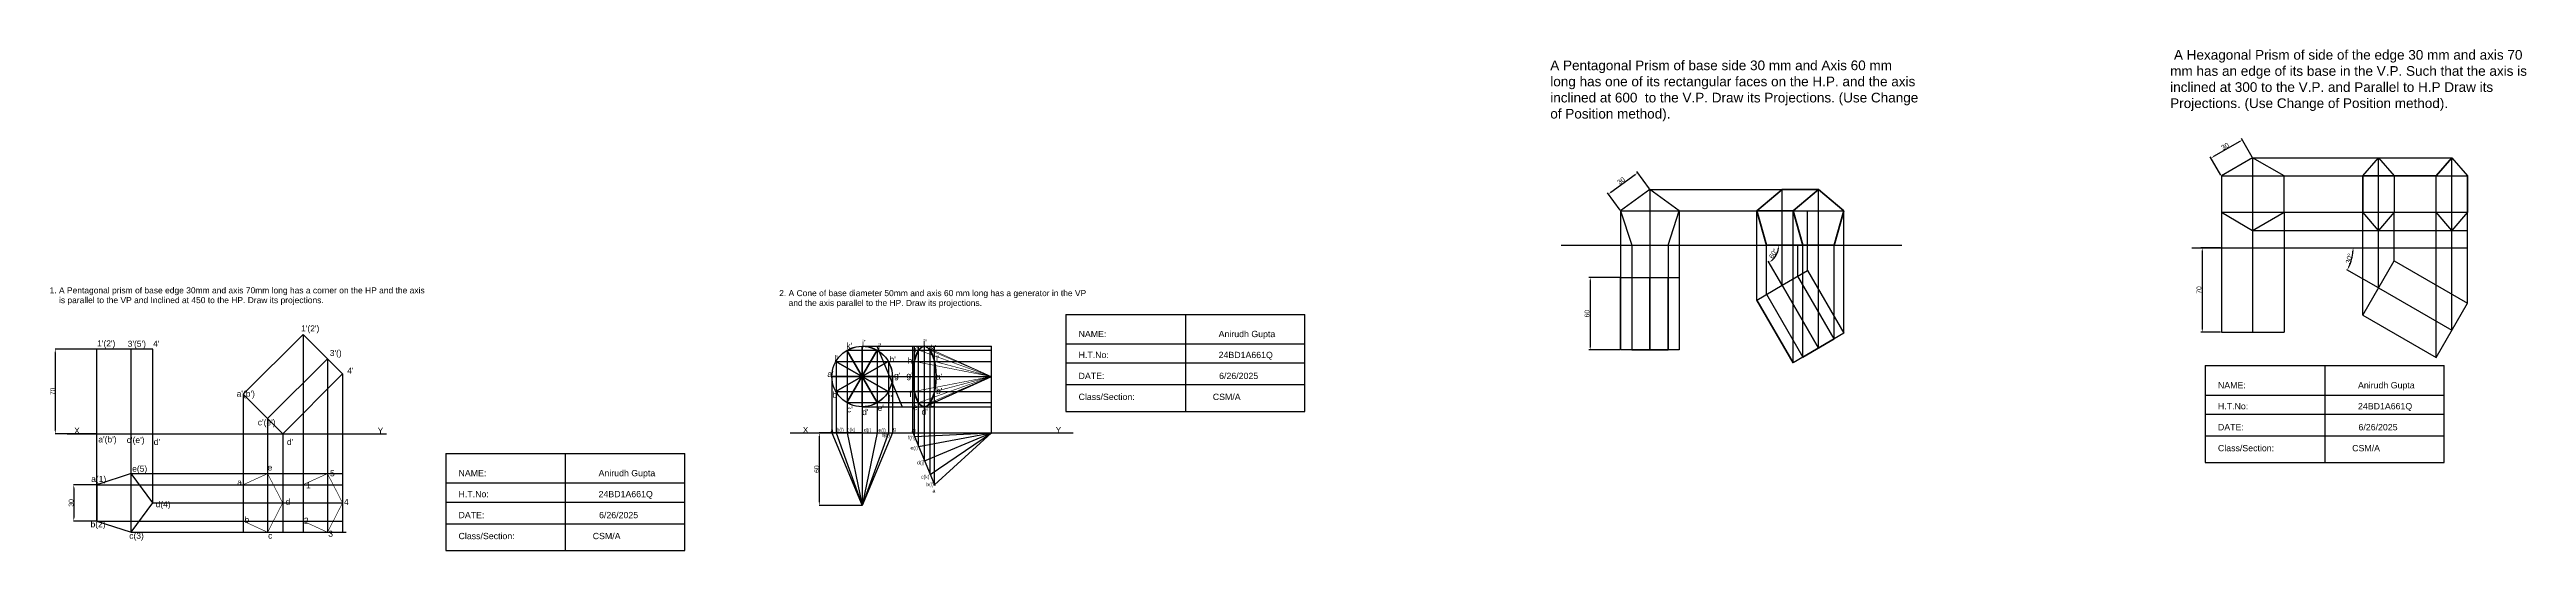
# Model space of a CAD drawing. Header units: millimetres. Extents: x 101 to 4033, y 95 to 509.
# Drawn here: x 101 to 2150, y 95 to 509 of the extents above; entities that cross this region are included whole.
import ezdxf

# ---------------------------------------------------------------- set-up
doc = ezdxf.new("R2010")
doc.units = ezdxf.units.MM
doc.header["$MEASUREMENT"] = 0
doc.styles.get("Standard").update_dxf_attribs({"font": 'arial.ttf'})
doc.dimstyles.new('ISO-25', dxfattribs={"dimtxt": 4, "dimasz": 2.5, "dimexe": 1.25, "dimexo": 0.625, "dimtad": 1, "dimdec": 0, "dimtxsty": 'Standard', "dimcen": 2.5, "dimclrd": 1, "dimclre": 4, "dimadec": 0, "dimazin": 0, "dimtfac": 1, "dimtdec": 0, "dimtmove": 0, "dimatfit": 3, "dimfxl": 1, "dimarcsym": 0})
doc.dimstyles.get("Standard").update_dxf_attribs({"dimtxt": 4, "dimasz": 3, "dimexe": 0.18, "dimexo": 0.0625, "dimgap": 0.09, "dimtad": 1, "dimdec": 0, "dimzin": 0, "dimdsep": 46, "dimtxsty": 'Standard', "dimcen": 0.09, "dimclrd": 6, "dimclre": 4, "dimadec": 0, "dimazin": 0, "dimtfac": 1, "dimtdec": 0, "dimtofl": 0, "dimtmove": 0, "dimatfit": 3, "dimfxl": 1, "dimtolj": 1, "dimtzin": 0, "dimarcsym": 1})

# ---------------------------------------------------------------- blocks, each defined once
blk = doc.blocks.new('*D10')
at = {"color": 4, "lineweight": -2, "transparency": 16777216}
for p, q in [((140.1, 261.3), (105.6, 261.3)), ((140.1, 191.3), (105.6, 191.3))]:
    blk.add_line(p, q, dxfattribs=at)
at = {"color": 6, "lineweight": -2, "transparency": 16777216}
blk.add_line((105.8, 258.3), (105.8, 194.3), dxfattribs=at)
at = {"color": 6, "transparency": 16777216}
for points in [[(105.3, 258.3), (106.3, 258.3), (105.8, 261.3)], [(105.3, 194.3), (106.3, 194.3), (105.8, 191.3)]]:
    blk.add_solid(points, dxfattribs=at)
at = {"layer": 'Defpoints', "color": 0, "transparency": 16777216}
for p in [(140.2, 261.3), (105.8, 191.3), (140.2, 191.3)]:
    blk.add_point(p, dxfattribs=at)
at = {"color": 0, "transparency": 16777216, "insert": (103.7, 226.3), "char_height": 4, "attachment_point": 5, "rotation": 90}
blk.add_mtext('\\A1;70', dxfattribs=at)
blk = doc.blocks.new('*D11')
at = {"color": 4, "lineweight": -2, "transparency": 16777216}
for p, q in [((140.1, 149.1), (120.9, 149.1)), ((140.1, 119.1), (120.9, 119.1))]:
    blk.add_line(p, q, dxfattribs=at)
at = {"color": 6, "lineweight": -2, "transparency": 16777216}
blk.add_line((121.1, 146.1), (121.1, 122.1), dxfattribs=at)
at = {"color": 6, "transparency": 16777216}
for points in [[(120.6, 146.1), (121.6, 146.1), (121.1, 149.1)], [(120.6, 122.1), (121.6, 122.1), (121.1, 119.1)]]:
    blk.add_solid(points, dxfattribs=at)
at = {"layer": 'Defpoints', "color": 0, "transparency": 16777216}
for p in [(140.2, 149.1), (121.1, 119.1), (140.2, 119.1)]:
    blk.add_point(p, dxfattribs=at)
at = {"color": 0, "transparency": 16777216, "insert": (118.9, 134.1), "char_height": 4, "attachment_point": 5, "rotation": 90}
blk.add_mtext('\\A1;30', dxfattribs=at)
blk = doc.blocks.new('*U22')
blk.add_line((25, 50), (25, 0))
blk.add_circle((25, 25), 25)
blk = doc.blocks.new('*U23')
at = {"color": 0, "linetype": 'ByBlock', "lineweight": -2, "transparency": 16777216}
for p, rotation in [((889.5, 103.1), 30), ((907.8, 103.1), 59.99999999999997), ((932.8, 128.1), 120), ((932.8, 146.4), 149.9999999999999), ((907.8, 171.4), 209.9999999999999), ((889.5, 171.4), 239.9999999999999), ((864.5, 146.4), 299.9999999999998), ((864.5, 128.1), 329.9999999999999), ((923.7, 112.2), 89.99999999999997), ((923.7, 162.2), 180), ((873.7, 162.2), 269.9999999999999)]:
    blk.add_blockref('*U22', p, dxfattribs=dict(at, rotation=rotation))
blk.add_blockref('*U22', (873.7, 112.2), dxfattribs=at)
blk = doc.blocks.new('*D25')
at = {"color": 4, "lineweight": -2, "transparency": 16777216}
for p, q in [((773.1, 192), (737.5, 192)), ((773.1, 132), (737.5, 132))]:
    blk.add_line(p, q, dxfattribs=at)
at = {"color": 6, "lineweight": -2, "transparency": 16777216}
blk.add_line((737.7, 135), (737.7, 189), dxfattribs=at)
at = {"color": 6, "transparency": 16777216}
for points in [[(737.2, 189), (738.2, 189), (737.7, 192)], [(737.2, 135), (738.2, 135), (737.7, 132)]]:
    blk.add_solid(points, dxfattribs=at)
at = {"layer": 'Defpoints', "color": 0, "transparency": 16777216}
for p in [(737.7, 192), (773.1, 192), (773.1, 132)]:
    blk.add_point(p, dxfattribs=at)
at = {"color": 0, "transparency": 16777216, "insert": (735.5, 162), "char_height": 4, "attachment_point": 5, "rotation": 90}
blk.add_mtext('\\A1;60', dxfattribs=at)
blk = doc.blocks.new('*D76')
at = {"color": 4, "lineweight": -2, "transparency": 16777216}
for p, q in [((1399.9, 376.2), (1389.6, 390.5)), ((1424.2, 393.8), (1413.8, 408.1))]:
    blk.add_line(p, q, dxfattribs=at)
at = {"color": 1, "lineweight": -2, "transparency": 16777216}
blk.add_line((1392.3, 391), (1412.5, 405.6), dxfattribs=at)
at = {"color": 1, "transparency": 16777216}
for points in [[(1392.1, 391.3), (1392.6, 390.6), (1390.3, 389.5)], [(1412.3, 406), (1412.8, 405.3), (1414.5, 407.1)]]:
    blk.add_solid(points, dxfattribs=at)
at = {"layer": 'Defpoints', "color": 0, "transparency": 16777216}
for p in [(1414.5, 407.1), (1424.6, 393.3), (1400.3, 375.7)]:
    blk.add_point(p, dxfattribs=at)
at = {"color": 0, "transparency": 16777216, "insert": (1400.8, 400.5), "char_height": 4, "attachment_point": 5, "rotation": 36}
blk.add_mtext('30', dxfattribs=at)
blk = doc.blocks.new('*D77')
at = {"color": 4, "lineweight": -2, "transparency": 16777216}
for p, q in [((1399.7, 320.6), (1374, 320.6)), ((1399.7, 260.6), (1374, 260.6))]:
    blk.add_line(p, q, dxfattribs=at)
at = {"color": 1, "lineweight": -2, "transparency": 16777216}
blk.add_line((1375.2, 318.1), (1375.2, 263.1), dxfattribs=at)
at = {"color": 1, "transparency": 16777216}
for points in [[(1374.8, 318.1), (1375.7, 318.1), (1375.2, 320.6)], [(1374.8, 263.1), (1375.7, 263.1), (1375.2, 260.6)]]:
    blk.add_solid(points, dxfattribs=at)
at = {"layer": 'Defpoints', "color": 0, "transparency": 16777216}
for p in [(1400.3, 320.6), (1375.2, 260.6), (1400.3, 260.6)]:
    blk.add_point(p, dxfattribs=at)
at = {"color": 0, "transparency": 16777216, "insert": (1372.6, 290.6), "char_height": 4, "attachment_point": 5, "rotation": 90}
blk.add_mtext('60', dxfattribs=at)
blk = doc.blocks.new('*D79')
at = {"color": 4, "lineweight": -2, "transparency": 16777216}
blk.add_line((1533.7, 314.7), (1522.4, 334.1), dxfattribs=at)
at = {"color": 1, "lineweight": -2, "transparency": 16777216}
blk.add_arc((1514.8, 347.2), 16.4, 308.8783, 351.2453, dxfattribs=at)
at = {"color": 1, "transparency": 16777216}
for points in [[(1525.3, 334.1), (1524.9, 334.8), (1523, 333)], [(1530.6, 344.7), (1531.4, 344.6), (1531.2, 347.2)]]:
    blk.add_solid(points, dxfattribs=at)
at = {"layer": 'Defpoints', "color": 0, "transparency": 16777216}
for p in [(1351.3, 347.2), (1527.4, 336.7), (1585.1, 347.2), (1534, 314.1), (1564.1, 262.2)]:
    blk.add_point(p, dxfattribs=at)
at = {"color": 0, "transparency": 16777216, "insert": (1526.7, 340.3), "char_height": 4, "attachment_point": 5, "rotation": 60.0618}
blk.add_mtext('60°', dxfattribs=at)
blk = doc.blocks.new('*D80')
at = {"color": 4, "lineweight": -2, "transparency": 16777216}
for p, q in [((1896.5, 345.2), (1880.2, 345.2)), ((1896.5, 275.2), (1880.2, 275.2))]:
    blk.add_line(p, q, dxfattribs=at)
at = {"color": 1, "lineweight": -2, "transparency": 16777216}
blk.add_line((1881.4, 342.7), (1881.4, 277.7), dxfattribs=at)
at = {"color": 1, "transparency": 16777216}
for points in [[(1881, 342.7), (1881.8, 342.7), (1881.4, 345.2)], [(1881, 277.7), (1881.8, 277.7), (1881.4, 275.2)]]:
    blk.add_solid(points, dxfattribs=at)
at = {"layer": 'Defpoints', "color": 0, "transparency": 16777216}
for p in [(1897.2, 345.2), (1881.4, 275.2), (1897.2, 275.2)]:
    blk.add_point(p, dxfattribs=at)
at = {"color": 0, "transparency": 16777216, "insert": (1878.7, 310.2), "char_height": 4, "attachment_point": 5, "rotation": 90}
blk.add_mtext('70', dxfattribs=at)
blk = doc.blocks.new('*D81')
at = {"color": 1, "lineweight": -2, "transparency": 16777216}
blk.add_line((1912.5, 433), (1890.8, 420.5), dxfattribs=at)
at = {"color": 4, "lineweight": -2, "transparency": 16777216}
for p, q in [((1922.8, 420.1), (1914, 435.4)), ((1896.8, 405.1), (1888, 420.4))]:
    blk.add_line(p, q, dxfattribs=at)
at = {"color": 1, "transparency": 16777216}
for points in [[(1912.2, 433.4), (1912.7, 432.7), (1914.6, 434.3)], [(1890.6, 420.9), (1891, 420.2), (1888.6, 419.3)]]:
    blk.add_solid(points, dxfattribs=at)
at = {"layer": 'Defpoints', "color": 0, "transparency": 16777216}
for p in [(1888.6, 419.3), (1923.1, 419.5), (1897.2, 404.5)]:
    blk.add_point(p, dxfattribs=at)
at = {"color": 0, "transparency": 16777216, "insert": (1900.3, 429.1), "char_height": 4, "attachment_point": 5, "rotation": 30}
blk.add_mtext('30', dxfattribs=at)
blk = doc.blocks.new('*D85')
at = {"color": 4, "lineweight": -2, "transparency": 16777216}
blk.add_line((2027.1, 311.9), (2001.1, 326.9), dxfattribs=at)
at = {"color": 6, "lineweight": -2, "transparency": 16777216}
blk.add_arc((1969.2, 345.2), 37, 334.6826, 355.3522, dxfattribs=at)
at = {"color": 6, "transparency": 16777216}
for points in [[(2003.1, 329.2), (2002.2, 329.7), (2001.3, 326.8)], [(2005.6, 342.3), (2006.6, 342.2), (2006.2, 345.2)]]:
    blk.add_solid(points, dxfattribs=at)
at = {"layer": 'Defpoints', "color": 0, "transparency": 16777216}
for p in [(1872.7, 345.2), (2004, 332.6), (2100.7, 345.2), (2027.1, 311.9), (2087.8, 276.9)]:
    blk.add_point(p, dxfattribs=at)
at = {"color": 0, "transparency": 16777216, "insert": (2002.9, 336.2), "char_height": 4, "attachment_point": 5, "rotation": 75.0174}
blk.add_mtext('\\A1;30°', dxfattribs=at)

msp = doc.modelspace()

# ---------------------------------------------------------------- linework, layer by layer
for p, q in [((1923.1, 419.5), (1923.1, 345.2)), ((1923.1, 419.5), (2087.8, 419.5)), ((2027.1, 311.9), (2027.1, 419.5)), ((2087.8, 276.9), (2087.8, 419.5)), ((1424.6, 393.3), (1424.6, 267.1)), ((1424.6, 393.3), (1564.1, 393.3)), ((1534, 314.1), (1534, 393.3)), ((1564.1, 262.2), (1564.1, 393.3)), ((1897.2, 404.5), (2074.8, 404.5)), ((2014.1, 289.4), (2014.1, 404.5)), ((2074.8, 254.4), (2074.8, 404.5)), ((2100.7, 299.4), (2100.7, 404.5)), ((1400.3, 375.7), (1400.3, 265.6)), ((1400.3, 375.7), (1585.1, 375.7)), ((1448.8, 375.7), (1448.8, 268.2)), ((1513, 301.9), (1513, 375.7)), ((1543.1, 250), (1543.1, 375.7)), ((1555, 326.3), (1555, 375.7)), ((1585.1, 274.4), (1585.1, 375.7)), ((1897.2, 374.5), (1897.2, 345.2)), ((1897.2, 374.5), (2074.8, 374.5)), ((1949.1, 374.5), (1949.1, 345.2)), ((2040.1, 334.4), (2040.1, 374.5)), ((1923.1, 359.5), (2100.7, 359.5)), ((1351.3, 347.2), (1585.1, 347.2)), ((1409.6, 347.2), (1409.6, 260.6)), ((1439.6, 347.2), (1439.6, 260.6)), ((1521, 306.6), (1521, 347.2)), ((1547, 321.6), (1547, 347.2)), ((1551.2, 254.7), (1551.2, 347.2)), ((1577.1, 269.7), (1577.1, 347.2)), ((1585.1, 347.2), (1632.9, 347.2)), ((1872.7, 345.2), (2100.7, 345.2)), ((1897.2, 345.2), (1897.2, 275.2)), ((1897.2, 345.2), (1949.1, 345.2)), ((1923.1, 345.2), (1923.1, 275.2)), ((1949.1, 345.2), (1949.1, 275.2)), ((2014.1, 289.4), (2040.1, 334.4)), ((2040.1, 334.4), (2100.7, 299.4)), ((1400.3, 320.6), (1400.3, 260.6)), ((1400.3, 260.6), (1400.3, 320.6)), ((1400.3, 320.6), (1424.6, 320.6)), ((1409.6, 320.6), (1409.6, 260.6)), ((1424.6, 320.6), (1424.6, 260.6)), ((1424.6, 260.6), (1424.6, 320.6)), ((1424.6, 320.6), (1448.8, 320.6)), ((1439.6, 260.6), (1439.6, 320.6)), ((1448.8, 320.6), (1448.8, 260.6)), ((1513, 301.9), (1534, 314.1)), ((1534, 314.1), (1555, 326.3)), ((1534, 314.1), (1564.1, 262.2)), ((1564.1, 262.2), (1534, 314.1)), ((1577.1, 269.7), (1547, 321.6)), ((1555, 326.3), (1585.1, 274.4)), ((2027.1, 311.9), (2087.8, 276.9)), ((941.5, 290), (941.5, 209.8)), ((941.5, 290), (1139.2, 290)), ((1040.4, 290), (1040.4, 209.8)), ((1139.2, 209.8), (1139.2, 290)), ((1513, 301.9), (1543.1, 250)), ((1543.1, 250), (1513, 301.9)), ((1521, 306.6), (1551.2, 254.7)), ((2014.1, 289.4), (2074.8, 254.4)), ((2074.8, 254.4), (2100.7, 299.4)), ((261.2, 223.9), (310.7, 273.4)), ((343.4, 240.8), (310.7, 273.4)), ((310.7, 273.4), (310.7, 109.8)), ((1585.1, 274.4), (1543.1, 250)), ((1551.2, 254.7), (1577.1, 269.7)), ((1897.2, 275.2), (1949.1, 275.2)), ((140.2, 191.3), (140.2, 261.3)), ((186.4, 261.3), (140.2, 261.3)), ((168.7, 191.3), (168.7, 261.3)), ((186.4, 191.3), (186.4, 261.3)), ((281.4, 203.8), (330.9, 253.3)), ((330.9, 253.3), (330.9, 109.8)), ((751.5, 251.1), (751.5, 226.1)), ((751.5, 251.1), (880, 251.1)), ((760.6, 260.3), (760.6, 217)), ((760.6, 260.3), (880, 260.3)), ((773.1, 263.6), (773.1, 213.6)), ((773.1, 263.6), (880, 263.6)), ((785.3, 263.6), (806.1, 213.6)), ((785.6, 260.3), (785.6, 217)), ((794.8, 251.1), (794.8, 226.1)), ((815, 192), (815, 263.6)), ((816.3, 189), (816.3, 263.6)), ((816.8, 255), (817.2, 254.6)), ((816.8, 255), (817.2, 254.6)), ((819.8, 180.6), (819.8, 263.6)), ((824.6, 169), (824.6, 263.6)), ((829.4, 157.5), (829.4, 263.6)), ((832.9, 149), (832.9, 263.6)), ((880, 192), (880, 263.6)), ((880, 192), (880, 263.6)), ((941.5, 265.7), (1139.2, 265.7)), ((941.5, 249.9), (1139.2, 249.9)), ((1448.8, 260.6), (1400.3, 260.6)), ((1409.6, 260.6), (1439.6, 260.6)), ((1883.8, 247.6), (1883.8, 167.5)), ((1883.8, 247.6), (2081.5, 247.6)), ((1982.7, 247.6), (1982.7, 167.5)), ((2081.5, 167.5), (2081.5, 247.6)), ((293.9, 191.3), (343.4, 240.8)), ((343.4, 240.8), (343.4, 109.8)), ((748.1, 238.6), (748.1, 192)), ((748.1, 238.6), (880, 238.6)), ((751.5, 226.1), (751.5, 192)), ((751.5, 226.1), (880, 226.1)), ((794.8, 226.1), (794.8, 192)), ((798.1, 238.6), (798.1, 192)), ((824.6, 213.6), (880, 238.6)), ((832.9, 239), (834.2, 237.7)), ((832.9, 239), (834.2, 237.7)), ((845.7, 226.3), (845.8, 226.1)), ((941.5, 231.9), (1139.2, 231.9)), ((261.2, 223.9), (293.9, 191.3)), ((261.2, 223.9), (261.2, 109.8)), ((760.6, 217), (760.6, 192)), ((760.6, 217), (880, 217)), ((773.1, 213.6), (773.1, 192)), ((773.1, 213.6), (880, 213.6)), ((785.6, 217), (785.6, 192)), ((941.5, 209.8), (1139.2, 209.8)), ((1883.8, 223.3), (2081.5, 223.3)), ((1883.8, 207.5), (2081.5, 207.5)), ((115.7, 191.3), (379.7, 191.3)), ((140.2, 119.1), (140.2, 191.3)), ((140.2, 191.3), (186.4, 191.3)), ((168.7, 109.8), (168.7, 191.3)), ((186.4, 134.1), (186.4, 191.3)), ((186.4, 191.3), (256.4, 191.3)), ((281.4, 203.8), (281.4, 109.8)), ((293.9, 191.3), (293.9, 109.8)), ((713.7, 192), (947.6, 192)), ((748.1, 192), (773.1, 132)), ((748.1, 192), (773.1, 132)), ((751.5, 192), (773.1, 132)), ((751.5, 192), (773.1, 132)), ((760.6, 192), (773.1, 132)), ((760.6, 192), (773.1, 132)), ((773.1, 192), (773.1, 132)), ((798.1, 192), (773.1, 132)), ((794.8, 192), (773.1, 132)), ((785.6, 192), (773.1, 132)), ((773.1, 192), (773.1, 132)), ((785.6, 192), (773.1, 132)), ((794.8, 192), (773.1, 132)), ((798.1, 192), (773.1, 132)), ((814.4, 193.7), (833.1, 148.5)), ((816.3, 189), (880, 192)), ((816.3, 189), (880, 192)), ((819.8, 180.6), (880, 192)), ((819.8, 180.6), (880, 192)), ((824.6, 169), (880, 192)), ((824.6, 169), (880, 192)), ((829.4, 157.5), (880, 192)), ((829.4, 157.5), (880, 192)), ((832.9, 149), (880, 192)), ((832.9, 149), (880, 192)), ((1883.8, 189.6), (2081.5, 189.6)), ((428.7, 174.9), (428.7, 94.7)), ((428.7, 174.9), (626.4, 174.9)), ((527.6, 174.9), (527.6, 94.7)), ((626.4, 94.7), (626.4, 174.9)), ((1883.8, 167.5), (2081.5, 167.5)), ((140.2, 149.1), (343.4, 149.1)), ((168.7, 158.3), (343.4, 158.3)), ((428.7, 150.6), (626.4, 150.6)), ((186.4, 134.1), (343.4, 134.1)), ((428.7, 134.8), (626.4, 134.8)), ((140.2, 119.1), (343.4, 119.1)), ((168.7, 109.8), (346.4, 109.8)), ((428.7, 116.8), (626.4, 116.8)), ((428.7, 94.7), (626.4, 94.7))]:
    msp.add_line(p, q)
at = {"color": 40, "lineweight": 30, "true_color": 0xf8d731}
for p, q in [((2014.1, 404.5), (2027.1, 419.5)), ((2027.1, 419.5), (2087.8, 419.5)), ((2074.8, 404.5), (2087.8, 419.5)), ((2087.8, 419.5), (2074.8, 404.5)), ((2087.8, 419.5), (2100.7, 404.5)), ((2014.1, 374.5), (2014.1, 404.5)), ((2074.8, 404.5), (2014.1, 404.5)), ((2014.1, 404.5), (2014.1, 374.5)), ((2074.8, 374.5), (2074.8, 404.5)), ((2100.7, 404.5), (2100.7, 374.5)), ((2027.1, 359.5), (2014.1, 374.5)), ((2014.1, 374.5), (2074.8, 374.5)), ((2087.8, 359.5), (2074.8, 374.5)), ((2100.7, 374.5), (2087.8, 359.5)), ((2027.1, 359.5), (2087.8, 359.5))]:
    msp.add_line(p, q, dxfattribs=at)
at = {"color": 240, "true_color": 0xed1f24}
for p, q in [((2027.1, 419.5), (2040.1, 404.5)), ((2040.1, 404.5), (2040.1, 374.5)), ((2074.8, 404.5), (2100.7, 404.5)), ((2040.1, 374.5), (2027.1, 359.5)), ((2074.8, 374.5), (2100.7, 374.5))]:
    msp.add_line(p, q, dxfattribs=at)
at = {"color": 40, "lineweight": 35, "true_color": 0xf8d731}
for p, q in [((1513, 375.7), (1534, 393.3)), ((1534, 393.3), (1564.1, 393.3)), ((1543.1, 375.7), (1564.1, 393.3)), ((1564.1, 393.3), (1543.1, 375.7)), ((1564.1, 393.3), (1585.1, 375.7)), ((1521, 347.2), (1513, 375.7)), ((1543.1, 375.7), (1513, 375.7)), ((1513, 375.7), (1521, 347.2)), ((1551.2, 347.2), (1543.1, 375.7)), ((1585.1, 375.7), (1577.1, 347.2)), ((1521, 347.2), (1551.2, 347.2)), ((1577.1, 347.2), (1551.2, 347.2))]:
    msp.add_line(p, q, dxfattribs=at)
for points in [[(1949.1, 404.5), (1923.1, 419.5), (1897.2, 404.5), (1897.2, 374.5), (1923.1, 359.5), (1949.1, 374.5)], [(1424.6, 393.3), (1400.3, 375.7), (1409.6, 347.2), (1439.6, 347.2), (1448.8, 375.7)], [(140.2, 149.1), (140.2, 119.1), (168.7, 109.8), (186.4, 134.1), (168.7, 158.3)]]:
    msp.add_lwpolyline(points, close=True)
at = {"const_width": 0.5}
msp.add_lwpolyline([(824.6, 263.6), (825.9, 262.9), (827.2, 262.1), (828.4, 261.2), (829.4, 260.2), (830.3, 259.1), (831, 257.9), (831.6, 256.5), (832, 255.1), (832.4, 253.6), (832.7, 252.1), (833, 250.6), (833.2, 249.1), (833.5, 247.6), (833.7, 246.2), (833.8, 244.7), (834, 243.3), (834.1, 241.8), (834.1, 240.4), (834.2, 238.9), (834.2, 237.5), (834.1, 236), (834, 234.5), (833.9, 233.1), (833.7, 231.6), (833.6, 230.1), (833.3, 228.7), (833.1, 227.2), (832.8, 225.8), (832.5, 224.4), (832.2, 223), (831.8, 221.6), (831.3, 220.2), (830.6, 218.9), (829.8, 217.6), (828.9, 216.3), (827.7, 215.1), (826.5, 214.2), (825.2, 213.7), (823.9, 213.7), (822.6, 214.3), (821.3, 215.2), (820.2, 216.4), (819.3, 217.7), (818.5, 219), (817.9, 220.3), (817.4, 221.7), (817, 223.1), (816.6, 224.5), (816.3, 225.9), (816.1, 227.4), (815.8, 228.8), (815.6, 230.3), (815.4, 231.7), (815.3, 233.2), (815.2, 234.7), (815.1, 236.2), (815, 237.6), (815, 239.1), (815.1, 240.5), (815.2, 242), (815.3, 243.4), (815.4, 244.8), (815.6, 246.3), (815.8, 247.8), (816, 249.2), (816.2, 250.7), (816.5, 252.3), (816.8, 253.8), (817.1, 255.3), (817.5, 256.7), (818.1, 258.1), (818.8, 259.3), (819.7, 260.4), (820.7, 261.4), (821.9, 262.2), (823.2, 262.9)], close=True, dxfattribs=at)
for points in [[(816.3, 251.1), (880, 238.6)], [(820.3, 260.3), (880, 238.6)], [(824.6, 263.6), (880, 238.6)], [(829.4, 260.3), (880, 238.6)], [(832.9, 251.1), (880, 238.6)], [(815, 238.6), (880, 238.6)], [(816.3, 226.3), (880, 238.6)], [(819.8, 217), (880, 238.6)], [(829.4, 217), (880, 238.6)], [(832.9, 226.1), (880, 238.6)], [(261.2, 149.1), (281.4, 158.3), (293.9, 134.1), (281.4, 109.8), (261.2, 119.1), (261.2, 149.1)], [(261.2, 149.1), (310.7, 149.1)], [(281.4, 158.3), (330.9, 158.3)], [(310.7, 149.1), (330.9, 158.3), (343.4, 134.1), (330.9, 109.8), (310.7, 119.1), (310.7, 149.1)], [(293.9, 134.1), (343.4, 134.1)], [(261.2, 119.1), (310.7, 119.1)], [(281.4, 109.8), (330.9, 109.8)]]:
    msp.add_lwpolyline(points, dxfattribs=at)
at = {"lineweight": 100}
msp.add_ellipse((824.6, 238.6), major_axis=(0, -25), ratio=0.383458, dxfattribs=at)
for p in [(2040.1, 404.5), (2040.1, 374.5)]:
    msp.add_point(p)

# ---------------------------------------------------------------- block references
msp.add_blockref('*U23', (-125.6, 101.4))

# ---------------------------------------------------------------- texts
for s, height, p in [('1. A Pentagonal prism of base edge 30mm and axis 70mm long has a corner on the HP and the axis ', 5, (101.1, 307.4)), ('2. A Cone of base diameter 50mm and axis 60 mm long has a generator in the VP ', 5, (704.5, 305.1)), ('    is parallel to the VP and Inclined at 450 to the HP. Draw its projections.', 5, (101.1, 299.3)), ('    and the axis parallel to the HP. Draw its projections.', 5, (704.5, 297)), ("1'(2')", 5, (140.4, 263.5)), ("3'(5')", 5, (165.7, 263.2)), ("4'", 5, (186.7, 263.2)), ("1'(2')", 5, (309.1, 275.9)), ("k'", 5, (760.1, 261.5)), ("j'", 5, (773.1, 263.9)), ("j'", 5, (823.6, 264.4)), ("3'()", 5, (332.8, 255.6)), ("4'", 5, (347.3, 241)), ("l'", 5, (750.1, 251.1)), ("i'", 5, (786.3, 261)), ("h'", 5, (795.7, 250.3)), ("h'", 5, (810.7, 249.2)), ("i'", 5, (816.3, 258.5)), ("k'", 5, (829.8, 259.7)), ("l'", 5, (834.2, 250.8)), ("a'(b')", 5, (255.8, 221.9)), ("a'", 5, (744.3, 238.2)), ("b'", 5, (748.4, 221)), ("g'", 5, (799.5, 236.9)), ("g'", 5, (809.7, 237)), ("f'", 5, (812.2, 221.8)), ("a'", 5, (834.1, 236.1)), ("b'", 5, (834.2, 224.1)), ("c'", 5, (760.5, 209)), ("d'", 5, (773.1, 206.7)), ("e'", 5, (785.9, 210.2)), ("f'", 5, (794.6, 218.2)), ("e'", 5, (815, 210.8)), ("d'", 5, (822.3, 207)), ("c'", 5, (829.4, 213.7)), ("a'(b')", 5, (141.4, 184.1)), ("c'(e')", 5, (164.9, 183.6)), ("d'", 5, (187.2, 182)), ("c'(e')", 5, (273.3, 198.2)), ("d'", 5, (297.4, 182)), ('X', 5, (724, 192)), ('a', 3, (747, 192.7)), ('b(l)', 3, (751.9, 193.1)), ('c(k)', 3, (760.6, 193.2)), ('d(j)', 3, (774.5, 193)), ('e(i)', 3, (786.6, 192.8)), ('f(h)', 3, (789.8, 188.7)), ('g', 3, (798.8, 193.8)), ('f(h)', 3, (810.9, 186.6)), ('g', 3, (815, 193)), ('Y', 5, (933.1, 192)), ('e(5)', 5, (169.4, 159.9)), ('e', 5, (281.4, 160.9)), ('e(i)', 3, (813.1, 178.1)), ('d(j)', 3, (818.6, 166)), ('a(1)', 5, (135.5, 151.4)), ('a', 5, (256.2, 148.7)), ('1', 5, (313.2, 146.1)), ('5', 5, (333, 156.1)), ('c(k)', 3, (821.8, 154.2)), ('b(l)', 3, (826.2, 147.9)), ('a', 3, (831.3, 142.6)), ('d(4)', 5, (188.8, 130.5)), ('b', 5, (262.3, 117.7)), ('d', 5, (296.3, 132.5)), ('4', 5, (344.6, 132.4)), ('b(2)', 5, (135, 113.9)), ('c(3)', 5, (167, 104.4)), ('c', 5, (281.8, 104.5)), ('2', 5, (311.4, 116.9)), ('3', 5, (331.6, 106.1))]:
    msp.add_text(s, height=height).set_placement(p)
at = {"attachment_point": 1}
for s, width, insert, char_height in [('A Pentagonal Prism of base side 30 mm and Axis 60 mm long has one of its rectangular faces on the H.P. and the axis inclined at 600  to the V.P. Draw its Projections. (Use Change of Position method).', 304.36, (1342.2, 500), 8), (' A Hexagonal Prism of side of the edge 30 mm and axis 70 mm has an edge of its base in the V.P. Such that the axis is inclined at 300 to the V.P. and Parallel to H.P Draw its Projections. (Use Change of Position method).', 304.36, (1854.9, 508.7), 8), ('NAME:                                              Anirudh Gupta\\P\\PH.T.No:                                             24BD1A661Q\\P\\PDATE:                                               6/26/2025\\P\\PClass/Section:                                CSM/A', 175.899, (952.1, 276.4), 5.2), ('NAME:                                              Anirudh Gupta\\P\\PH.T.No:                                             24BD1A661Q\\P\\PDATE:                                               6/26/2025\\P\\PClass/Section:                                CSM/A', 175.899, (1894.4, 234), 5.2), ('NAME:                                              Anirudh Gupta\\P\\PH.T.No:                                             24BD1A661Q\\P\\PDATE:                                               6/26/2025\\P\\PClass/Section:                                CSM/A', 175.899, (439.3, 161.3), 5.2)]:
    msp.add_mtext_dynamic_manual_height_columns(s, width=width, gutter_width=12.5, heights=[0], dxfattribs=dict(at, insert=insert, char_height=char_height))
at = {"char_height": 5, "width": 3.026, "attachment_point": 1}
for s, insert in [('X', (121.4, 196.4)), ('Y', (372.4, 196.4))]:
    msp.add_mtext(s, dxfattribs=dict(at, insert=insert))

# ---------------------------------------------------------------- dimensions: what is measured, and where the dimension line sits
for p1, p2, distance, picture, middle in [((1923.1, 419.5), (1897.2, 404.5), -17, '*D81', (1900.3, 429.1)), ((1400.3, 375.7), (1424.6, 393.3), 17.1, '*D76', (1400.8, 400.5))]:
    dim = msp.add_aligned_dim(p1=p1, p2=p2, distance=distance, dimstyle='ISO-25')
    dim.commit()
    dim.dimension.update_dxf_attribs({"geometry": picture, "text_midpoint": middle})
dim = msp.add_angular_dim_2l(base=(1527.4, 336.7), line1=((1564.1, 262.2), (1534, 314.1)), line2=((1351.3, 347.2), (1585.1, 347.2)), dimstyle='ISO-25', override={"dimscale": 0})
dim.commit()
dim.dimension.update_dxf_attribs({"geometry": '*D79', "text_midpoint": (1526.7, 340.3)})
dim = msp.add_angular_dim_2l(base=(2004, 332.6), line1=((1872.7, 345.2), (2100.7, 345.2)), line2=((2027.1, 311.9), (2087.8, 276.9)), dimstyle='Standard')
dim.commit()
dim.dimension.update_dxf_attribs({"geometry": '*D85', "text_midpoint": (2002.9, 336.2)})
for base, p1, p2, dimstyle, picture, middle in [((1881.4, 275.2), (1897.2, 345.2), (1897.2, 275.2), 'ISO-25', '*D80', (1878.7, 310.2)), ((1375.2, 260.6), (1400.3, 320.6), (1400.3, 260.6), 'ISO-25', '*D77', (1372.6, 290.6)), ((105.8, 191.3), (140.2, 261.3), (140.2, 191.3), 'Standard', '*D10', (103.7, 226.3)), ((737.7, 192), (773.1, 132), (773.1, 192), 'Standard', '*D25', (735.5, 162)), ((121.1, 119.1), (140.2, 149.1), (140.2, 119.1), 'Standard', '*D11', (118.9, 134.1))]:
    dim = msp.add_linear_dim(base=base, p1=p1, p2=p2, angle=90, dimstyle=dimstyle)
    dim.commit()
    dim.dimension.update_dxf_attribs({"geometry": picture, "text_midpoint": middle})

doc.saveas('drawing.dxf')
